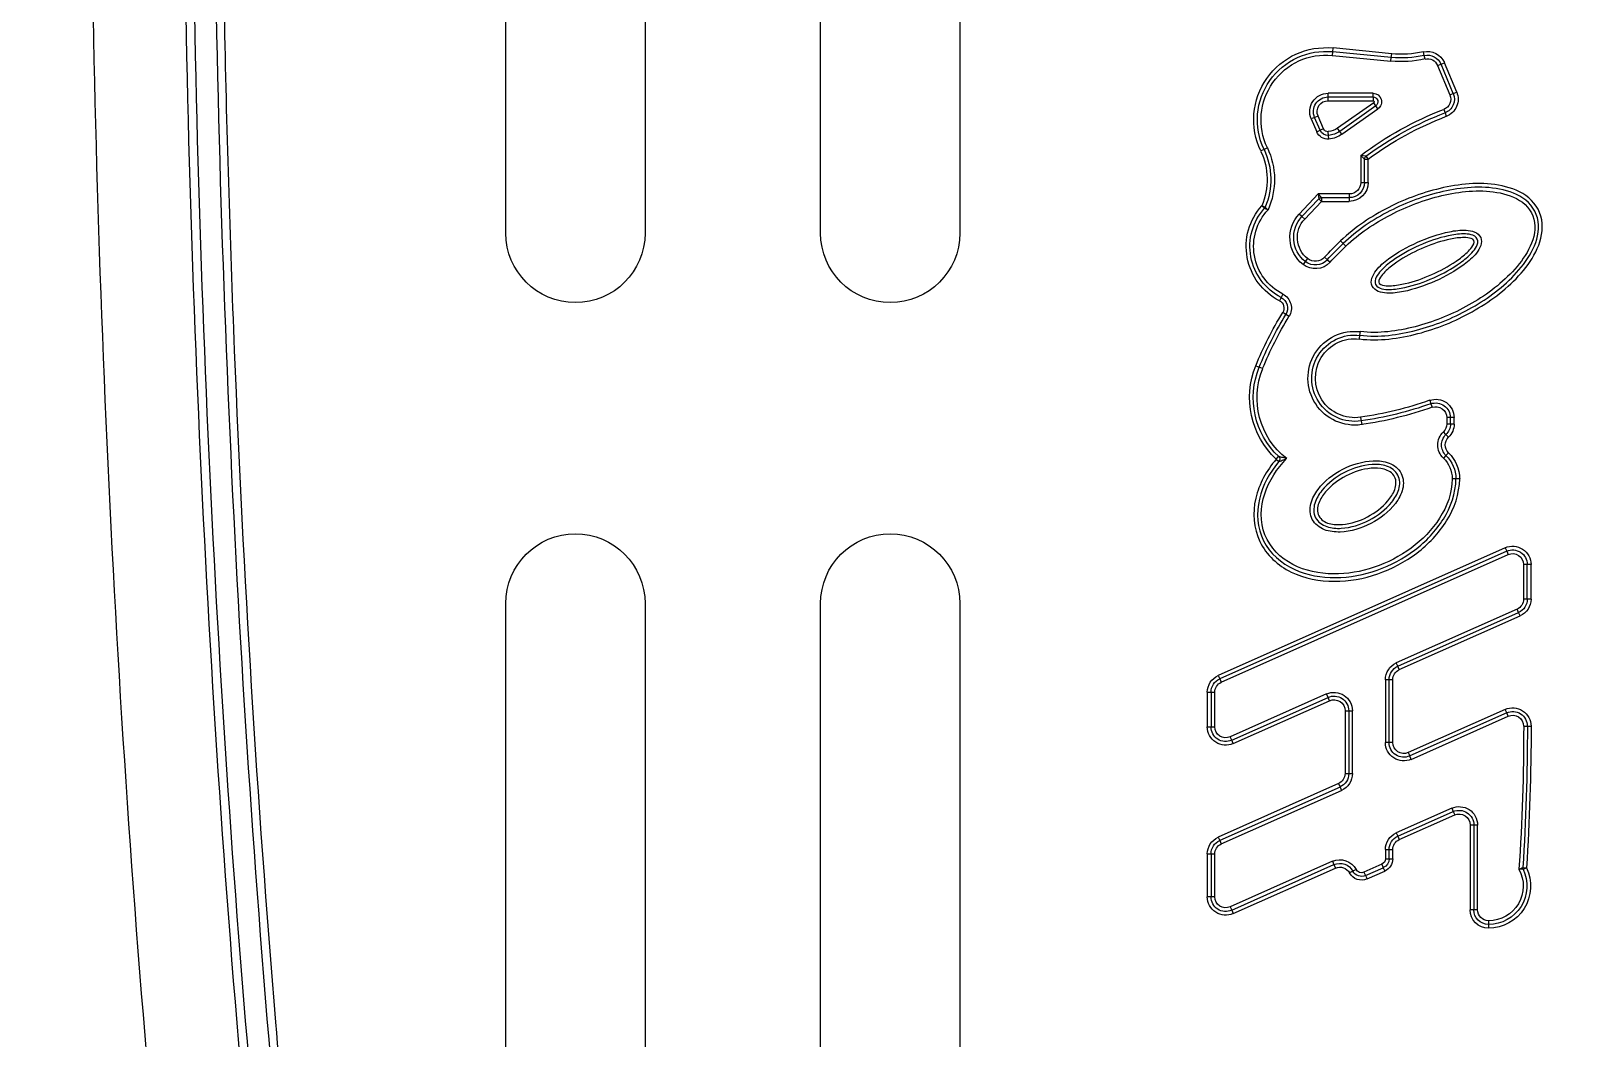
# Model space of a CAD drawing. Header units: inches. Extents: x -11 to 1838, y 0 to 1742.
# Drawn here: x 592.676 to 594.759, y 1069.413 to 1070.773 of the extents above; entities that cross this region are included whole.
import ezdxf

# ---------------------------------------------------------------- set-up
doc = ezdxf.new("R2010")
doc.units = ezdxf.units.IN
doc.header["$LTSCALE"] = 96
doc.header["$MEASUREMENT"] = 0
doc.layers.add('20', color=7, linetype='Continuous')
doc.layers.add('A-Flor-Pfix-Neww', color=7, linetype='Continuous')
doc.layers.add('Hatch', color=254, linetype='Continuous', lineweight=60)

# ---------------------------------------------------------------- blocks, each defined once
blk = doc.blocks.new('foutain-single')
at = {"layer": '20', "color": 7, "linetype": 'Continuous'}
for p, q in [((2493.4996, 1139.0333), (2493.4996, 1137.5333)), ((2493.6876, 1137.5333), (2493.6876, 1139.0333)), ((2493.9246, 1139.0333), (2493.9246, 1137.5333)), ((2494.1126, 1137.5333), (2494.1126, 1139.0333)), ((2492.8716, 1137.7681), (2492.8727, 1137.773)), ((2492.8727, 1137.773), (2492.8738, 1137.7779)), ((2492.9166, 1137.7752), (2492.9957, 1137.783)), ((2492.9171, 1137.7702), (2492.9166, 1137.7752)), ((2492.9171, 1137.7702), (2492.9962, 1137.778)), ((2492.9176, 1137.7653), (2492.9171, 1137.7702)), ((2492.9967, 1137.773), (2492.9176, 1137.7653)), ((2492.9962, 1137.778), (2492.9957, 1137.783)), ((2492.9967, 1137.773), (2492.9962, 1137.778)), ((2492.8288, 1137.7235), (2492.8454, 1137.7632)), ((2492.8335, 1137.7216), (2492.85, 1137.7613)), ((2492.8546, 1137.7594), (2492.8381, 1137.7196)), ((2492.85, 1137.7613), (2492.8454, 1137.7632)), ((2492.8546, 1137.7594), (2492.85, 1137.7613)), ((2492.8335, 1137.7216), (2492.8288, 1137.7235)), ((2492.8381, 1137.7196), (2492.8335, 1137.7216)), ((2492.938, 1137.7049), (2492.9409, 1137.709)), ((2492.9409, 1137.709), (2492.9896, 1137.6746)), ((2492.9418, 1137.7219), (2493.0024, 1137.7219)), ((2492.9418, 1137.7169), (2492.9418, 1137.7219)), ((2493.0024, 1137.7169), (2492.9418, 1137.7169)), ((2492.9418, 1137.7169), (2492.9418, 1137.7119)), ((2493.0024, 1137.7119), (2492.9418, 1137.7119)), ((2493.0024, 1137.7169), (2493.0024, 1137.7219)), ((2493.0024, 1137.7119), (2493.0024, 1137.7169)), ((2492.8446, 1137.6955), (2492.8429, 1137.6908)), ((2492.8464, 1137.7001), (2492.8446, 1137.6955)), ((2492.9351, 1137.7008), (2492.938, 1137.7049)), ((2492.9838, 1137.6665), (2492.9351, 1137.7008)), ((2492.938, 1137.7049), (2492.9867, 1137.6705)), ((2493.0086, 1137.6738), (2493.016, 1137.6912)), ((2493.0132, 1137.6719), (2493.0206, 1137.6893)), ((2493.016, 1137.6912), (2493.0206, 1137.6893)), ((2493.0252, 1137.6873), (2493.0177, 1137.6699)), ((2493.0206, 1137.6893), (2493.0252, 1137.6873)), ((2492.9838, 1137.6665), (2492.9867, 1137.6705)), ((2492.9867, 1137.6705), (2492.9896, 1137.6746)), ((2493.0018, 1137.665), (2493.0022, 1137.67)), ((2493.0086, 1137.6738), (2493.0132, 1137.6719)), ((2493.0177, 1137.6699), (2493.0132, 1137.6719)), ((2493.0013, 1137.6601), (2493.0018, 1137.665)), ((2493.0844, 1137.6483), (2493.0889, 1137.6461)), ((2493.0889, 1137.6461), (2493.0934, 1137.644)), ((2492.9513, 1137.6369), (2492.9483, 1137.6329)), ((2492.9483, 1137.6016), (2492.9483, 1137.6329)), ((2492.9533, 1137.6329), (2492.9483, 1137.6329)), ((2492.9513, 1137.6369), (2492.9583, 1137.6379)), ((2492.9533, 1137.6016), (2492.9533, 1137.6329)), ((2492.9583, 1137.6379), (2492.9583, 1137.6016)), ((2492.9533, 1137.6016), (2492.9483, 1137.6016)), ((2492.9583, 1137.6016), (2492.9533, 1137.6016)), ((2492.9739, 1137.586), (2493.0157, 1137.586)), ((2492.9739, 1137.586), (2492.9739, 1137.581)), ((2493.0114, 1137.581), (2493.0157, 1137.586)), ((2493.0157, 1137.586), (2493.0151, 1137.5794)), ((2493.0157, 1137.586), (2493.0413, 1137.5588)), ((2493.0114, 1137.581), (2492.9739, 1137.581)), ((2492.9739, 1137.581), (2492.9739, 1137.576)), ((2493.0114, 1137.576), (2492.9739, 1137.576)), ((2493.0114, 1137.581), (2493.0114, 1137.576)), ((2493.0151, 1137.5794), (2493.0114, 1137.576)), ((2493.034, 1137.552), (2493.0114, 1137.576)), ((2493.0377, 1137.5554), (2493.0151, 1137.5794)), ((2493.0883, 1137.5669), (2493.0835, 1137.5647)), ((2493.0874, 1137.5682), (2493.092, 1137.5702)), ((2493.0883, 1137.5669), (2493.092, 1137.5702)), ((2493.034, 1137.552), (2493.0377, 1137.5554)), ((2493.0377, 1137.5554), (2493.0413, 1137.5588)), ((2492.9855, 1137.5226), (2492.9821, 1137.519)), ((2492.9821, 1137.519), (2492.9786, 1137.5154)), ((2493.0071, 1137.5006), (2493.0034, 1137.4972)), ((2493.0034, 1137.4972), (2492.9998, 1137.4938)), ((2493.0301, 1137.4988), (2493.0332, 1137.4948)), ((2493.0332, 1137.4948), (2493.0363, 1137.4909)), ((2493.0637, 1137.4508), (2493.0659, 1137.4464)), ((2493.0659, 1137.4464), (2493.0682, 1137.4419)), ((2493.0552, 1137.4205), (2493.0594, 1137.4232)), ((2493.0594, 1137.4232), (2493.0637, 1137.4258)), ((2492.9594, 1137.3953), (2492.9588, 1137.4002)), ((2492.96, 1137.3903), (2492.9594, 1137.3953)), ((2493.1, 1137.3541), (2493.0954, 1137.3522)), ((2493.0908, 1137.3503), (2493.0954, 1137.3522)), ((2492.8637, 1137.3028), (2492.862, 1137.2981)), ((2492.8653, 1137.3075), (2492.8637, 1137.3028)), ((2492.8323, 1137.2755), (2492.8323, 1137.2841)), ((2492.8323, 1137.2841), (2492.8373, 1137.2841)), ((2492.8323, 1137.2755), (2492.8373, 1137.2755)), ((2492.8373, 1137.2755), (2492.8373, 1137.2841)), ((2492.8373, 1137.2841), (2492.8423, 1137.2841)), ((2492.8373, 1137.2755), (2492.8423, 1137.2755)), ((2492.8423, 1137.2841), (2492.8423, 1137.2755)), ((2492.9578, 1137.2796), (2492.9571, 1137.2746)), ((2492.9586, 1137.2845), (2492.9578, 1137.2796)), ((2492.8398, 1137.2577), (2492.8433, 1137.2613)), ((2492.8433, 1137.2613), (2492.8468, 1137.2649)), ((2492.8398, 1137.2367), (2492.8433, 1137.2331)), ((2492.8433, 1137.2331), (2492.8468, 1137.2295)), ((2493.0726, 1137.228), (2493.0692, 1137.2317)), ((2493.0726, 1137.228), (2493.0688, 1137.2248)), ((2492.8248, 1137.2017), (2492.8298, 1137.2017)), ((2492.8248, 1137.2015), (2492.8298, 1137.2015)), ((2492.8298, 1137.2016), (2492.8348, 1137.2016)), ((2492.8298, 1137.2015), (2492.8298, 1137.2016)), ((2492.7613, 1137.1039), (2492.7593, 1137.0994)), ((2492.7633, 1137.1085), (2492.7613, 1137.1039)), ((2492.7613, 1137.1039), (2493.1487, 1136.9315)), ((2492.7633, 1137.1085), (2493.1507, 1136.936)), ((2492.7285, 1137.0392), (2492.7285, 1137.0858)), ((2492.7285, 1137.0858), (2492.7335, 1137.0858)), ((2492.7335, 1137.0392), (2492.7335, 1137.0858)), ((2492.7335, 1137.0858), (2492.7385, 1137.0858)), ((2492.7385, 1137.0858), (2492.7385, 1137.0392)), ((2493.1467, 1136.9269), (2492.7593, 1137.0994)), ((2492.7285, 1137.0392), (2492.7335, 1137.0392)), ((2492.7335, 1137.0392), (2492.7385, 1137.0392)), ((2492.7432, 1137.0166), (2492.7452, 1137.0212)), ((2492.7452, 1137.0212), (2492.7472, 1137.0257)), ((2492.9083, 1136.9485), (2492.7452, 1137.0212)), ((2492.7472, 1137.0257), (2492.9104, 1136.9531)), ((2493.4996, 1137.0333), (2493.4996, 1133.6583)), ((2493.6876, 1133.6583), (2493.6876, 1137.0333)), ((2493.9246, 1137.0333), (2493.9246, 1135.5333)), ((2494.1126, 1135.5333), (2494.1126, 1137.0333)), ((2492.9063, 1136.944), (2492.7432, 1137.0166)), ((2492.9063, 1136.944), (2492.9083, 1136.9485)), ((2492.9083, 1136.9485), (2492.9104, 1136.9531)), ((2492.9151, 1136.8456), (2492.9151, 1136.9304)), ((2492.9151, 1136.9304), (2492.9201, 1136.9304)), ((2492.9201, 1136.8456), (2492.9201, 1136.9304)), ((2492.9201, 1136.9304), (2492.9251, 1136.9304)), ((2492.9251, 1136.9304), (2492.9251, 1136.8456)), ((2493.1487, 1136.9315), (2493.1467, 1136.9269)), ((2493.1507, 1136.936), (2493.1487, 1136.9315)), ((2493.0004, 1136.9021), (2493.0025, 1136.9066)), ((2493.1306, 1136.8441), (2493.0004, 1136.9021)), ((2493.0025, 1136.9066), (2493.0045, 1136.9112)), ((2493.1326, 1136.8487), (2493.0025, 1136.9066)), ((2493.0045, 1136.9112), (2493.1346, 1136.8532)), ((2493.1555, 1136.8668), (2493.1555, 1136.9134)), ((2493.1605, 1136.9134), (2493.1555, 1136.9134)), ((2493.1605, 1136.9134), (2493.1605, 1136.8668)), ((2493.1655, 1136.9134), (2493.1605, 1136.9134)), ((2493.1655, 1136.9134), (2493.1655, 1136.8668)), ((2492.7593, 1136.8812), (2492.7613, 1136.8858)), ((2492.8902, 1136.8229), (2492.7593, 1136.8812)), ((2492.7613, 1136.8858), (2492.7633, 1136.8904)), ((2492.7613, 1136.8858), (2492.8922, 1136.8275)), ((2492.7633, 1136.8904), (2492.8943, 1136.8321)), ((2492.9696, 1136.8037), (2492.9696, 1136.8885)), ((2492.9746, 1136.8885), (2492.9696, 1136.8885)), ((2492.9746, 1136.8885), (2492.9746, 1136.8037)), ((2492.9796, 1136.8885), (2492.9746, 1136.8885)), ((2492.9796, 1136.8885), (2492.9796, 1136.8037)), ((2492.7335, 1136.8677), (2492.7285, 1136.8677)), ((2492.7385, 1136.8677), (2492.7335, 1136.8677)), ((2493.1605, 1136.8668), (2493.1555, 1136.8668)), ((2493.1655, 1136.8668), (2493.1605, 1136.8668)), ((2492.9151, 1136.8456), (2492.9201, 1136.8456)), ((2492.9201, 1136.8456), (2492.9251, 1136.8456)), ((2493.1306, 1136.8441), (2493.1326, 1136.8487)), ((2493.1326, 1136.8487), (2493.1346, 1136.8532)), ((2492.8902, 1136.8229), (2492.8922, 1136.8275)), ((2492.8943, 1136.8321), (2492.8922, 1136.8275)), ((2492.9746, 1136.8037), (2492.9696, 1136.8037)), ((2492.9796, 1136.8037), (2492.9746, 1136.8037)), ((2492.9863, 1136.7856), (2492.9843, 1136.781)), ((2493.1467, 1136.7087), (2492.9843, 1136.781)), ((2492.9884, 1136.7902), (2492.9863, 1136.7856)), ((2492.9863, 1136.7856), (2493.1487, 1136.7133)), ((2492.9884, 1136.7902), (2493.1507, 1136.7179)), ((2492.8336, 1136.7524), (2492.8315, 1136.7479)), ((2492.8356, 1136.757), (2492.8336, 1136.7524)), ((2492.9083, 1136.7191), (2492.8336, 1136.7524)), ((2492.8356, 1136.757), (2492.9104, 1136.7237)), ((2492.8007, 1136.6199), (2492.8007, 1136.7343)), ((2492.8007, 1136.7343), (2492.8057, 1136.7343)), ((2492.8057, 1136.7343), (2492.8057, 1136.6199)), ((2492.8057, 1136.7343), (2492.8107, 1136.7343)), ((2492.8107, 1136.7343), (2492.8107, 1136.6199)), ((2492.9063, 1136.7146), (2492.8315, 1136.7479)), ((2492.9083, 1136.7191), (2492.9063, 1136.7146)), ((2492.9104, 1136.7237), (2492.9083, 1136.7191)), ((2493.1487, 1136.7133), (2493.1467, 1136.7087)), ((2493.1507, 1136.7179), (2493.1487, 1136.7133)), ((2492.9151, 1136.6888), (2492.9151, 1136.7011)), ((2492.9201, 1136.7011), (2492.9151, 1136.7011)), ((2492.9201, 1136.6888), (2492.9151, 1136.6888)), ((2492.9201, 1136.6888), (2492.9201, 1136.7011)), ((2492.9251, 1136.7011), (2492.9201, 1136.7011)), ((2492.9251, 1136.6888), (2492.9201, 1136.6888)), ((2492.9251, 1136.7011), (2492.9251, 1136.6888)), ((2493.1555, 1136.6374), (2493.1555, 1136.6952)), ((2493.1605, 1136.6952), (2493.1555, 1136.6952)), ((2493.1605, 1136.6952), (2493.1605, 1136.6374)), ((2493.1655, 1136.6952), (2493.1605, 1136.6952)), ((2493.1655, 1136.6952), (2493.1655, 1136.6374)), ((2492.7397, 1136.677), (2492.7347, 1136.6766)), ((2492.7392, 1136.6745), (2492.7347, 1136.6766)), ((2492.9279, 1136.6767), (2492.9259, 1136.6722)), ((2492.9499, 1136.6615), (2492.9259, 1136.6722)), ((2492.9299, 1136.6813), (2492.9279, 1136.6767)), ((2492.9519, 1136.666), (2492.9279, 1136.6767)), ((2492.9299, 1136.6813), (2492.954, 1136.6706)), ((2492.954, 1136.6706), (2492.9519, 1136.666)), ((2492.9645, 1136.6743), (2492.969, 1136.6719)), ((2492.969, 1136.6719), (2492.9734, 1136.6696)), ((2492.9945, 1136.6808), (2492.9925, 1136.6762)), ((2493.1306, 1136.6147), (2492.9925, 1136.6762)), ((2492.9966, 1136.6853), (2492.9945, 1136.6808)), ((2493.1326, 1136.6193), (2492.9945, 1136.6808)), ((2492.9966, 1136.6853), (2493.1346, 1136.6239)), ((2492.9519, 1136.666), (2492.9499, 1136.6615)), ((2493.1555, 1136.6374), (2493.1605, 1136.6374)), ((2493.1605, 1136.6374), (2493.1655, 1136.6374)), ((2492.7859, 1136.6051), (2492.7859, 1136.6001)), ((2492.8007, 1136.6199), (2492.8057, 1136.6199)), ((2492.8057, 1136.6199), (2492.8107, 1136.6199)), ((2493.1326, 1136.6193), (2493.1306, 1136.6147)), ((2493.1346, 1136.6239), (2493.1326, 1136.6193)), ((2492.7859, 1136.6001), (2492.7859, 1136.5951))]:
    blk.add_line(p, q, dxfattribs=at)
for centre, radius, start, end in [((2492.8683, 1137.7537), 0.0248, 77.2345, 157.3801), ((2492.8683, 1137.7537), 0.0198, 77.2345, 157.3801), ((2492.9035, 1137.9091), 0.1395, 257.2345, 275.6094), ((2492.9035, 1137.9091), 0.1345, 257.2345, 275.6094), ((2493.0053, 1137.6859), 0.0976, 334.5837, 95.6094), ((2493.0053, 1137.6859), 0.0926, 334.5837, 95.6094), ((2493.0053, 1137.6859), 0.0876, 334.5837, 95.6094), ((2492.8683, 1137.7537), 0.0148, 77.2345, 157.3801), ((2492.9035, 1137.9091), 0.1445, 257.2345, 275.6094), ((2492.8517, 1137.7139), 0.0248, 157.3801, 249.0246), ((2492.8517, 1137.7139), 0.0198, 157.3801, 249.0246), ((2492.8517, 1137.7139), 0.0148, 157.3801, 249.0246), ((2492.9418, 1137.7103), 0.0116, 90, 234.7824), ((2492.9418, 1137.7103), 0.0066, 90, 234.7824), ((2492.9418, 1137.7103), 0.0016, 90, 234.7824), ((2493.0024, 1137.6971), 0.0248, 336.7399, 90), ((2493.0024, 1137.6971), 0.0198, 336.7399, 90), ((2493.0024, 1137.6971), 0.0148, 336.7399, 90), ((2492.6841, 1137.2766), 0.4436, 53.4338, 69.0246), ((2492.6841, 1137.2766), 0.4486, 53.4338, 69.0246), ((2492.6841, 1137.2766), 0.4536, 52.7954, 69.0246), ((2493.0044, 1137.6956), 0.0356, 234.7824, 265.1052), ((2493.0044, 1137.6956), 0.0306, 234.7824, 265.1052), ((2493.0044, 1137.6956), 0.0256, 234.7824, 265.1052), ((2493.0027, 1137.6764), 0.0164, 265.1052, 336.7399), ((2493.0027, 1137.6764), 0.0114, 265.1052, 336.7399), ((2493.0027, 1137.6764), 0.00635, 265.1052, 336.7399), ((2493.1744, 1137.6055), 0.0996, 154.5837, 204.2131), ((2493.1744, 1137.6055), 0.0946, 154.5837, 203.2109), ((2492.9483, 1137.6329), 0.005, 360, 53.4338), ((2493.6734, 1136.9176), 1.015, 134.7896, 135.1887), ((2493.1744, 1137.6055), 0.0896, 154.5837, 203.2109), ((2492.9739, 1137.6016), 0.0256, 180, 270), ((2492.9739, 1137.6016), 0.0206, 180, 270), ((2492.9739, 1137.6016), 0.0156, 180, 270), ((2493.0114, 1137.576), 0.005, 43.2865, 90), ((2493.0307, 1137.5152), 0.0723, 297.0913, 43.1308), ((2493.0307, 1137.5152), 0.0773, 297.0913, 41.9034), ((2493.0307, 1137.5152), 0.0823, 297.0913, 41.9034), ((2493.8437, 1136.7384), 1.1227, 132.3459, 132.6154), ((2493.092, 1137.5702), 0.005, 203.2109, 221.9034), ((2493.0077, 1137.5272), 0.0362, 308.2301, 43.2865), ((2493.0077, 1137.5272), 0.0412, 308.2301, 43.2865), ((2493.0077, 1137.5272), 0.0462, 308.2301, 43.2865), ((2492.6469, 1137.1694), 0.4894, 42.595, 46.2062), ((2493.5936, 1137.5333), 0.094, 180, 0), ((2494.0186, 1137.5333), 0.094, 180, 0), ((2492.6469, 1137.1694), 0.4794, 42.595, 46.2062), ((2492.6469, 1137.1694), 0.4844, 42.595, 46.2062), ((2493.0196, 1137.5121), 0.017, 222.595, 308.2301), ((2493.0196, 1137.5121), 0.027, 222.595, 308.2301), ((2493.0196, 1137.5121), 0.022, 222.595, 308.2301), ((2493.0734, 1137.4318), 0.0214, 117.0913, 211.5952), ((2493.0734, 1137.4318), 0.0164, 117.0913, 211.5952), ((2493.0734, 1137.4318), 0.0114, 117.0913, 211.5952), ((2492.6469, 1137.1694), 0.4794, 22.1731, 31.5952), ((2492.6469, 1137.1694), 0.4844, 22.1731, 31.5952), ((2492.6469, 1137.1694), 0.4894, 22.1731, 31.5952), ((2492.9663, 1137.3373), 0.0633, 261.6728, 96.7701), ((2492.9663, 1137.3373), 0.0583, 261.6728, 96.7701), ((2492.9663, 1137.3373), 0.0533, 261.6728, 96.7701), ((2492.9944, 1137.311), 0.114, 313.2912, 22.1731), ((2492.9944, 1137.311), 0.104, 307.915, 22.1731), ((2492.9944, 1137.311), 0.109, 313.2912, 22.1731), ((2492.8571, 1137.2841), 0.0248, 70.6395, 180), ((2492.8571, 1137.2841), 0.0198, 70.6395, 180), ((2492.8571, 1137.2841), 0.0148, 70.6395, 180), ((2493.0309, 1137.7787), 0.5094, 250.6395, 261.6728), ((2493.0309, 1137.7787), 0.5044, 250.6395, 261.6728), ((2493.0309, 1137.7787), 0.4994, 250.6395, 261.6728), ((2492.8571, 1137.2755), 0.0248, 180, 225.732), ((2492.8571, 1137.2755), 0.0198, 180, 225.732), ((2492.8571, 1137.2755), 0.0148, 180, 225.732), ((2492.8296, 1137.2472), 0.0147, 314.2679, 45.732), ((2492.8296, 1137.2472), 0.0197, 314.2679, 45.732), ((2492.8296, 1137.2472), 0.0247, 314.2679, 45.732), ((2492.8746, 1137.201), 0.0498, 134.2679, 179.1581), ((2492.8746, 1137.201), 0.0448, 134.2679, 179.1581), ((2492.8746, 1137.201), 0.0398, 134.2679, 179.1581), ((2493.0726, 1137.228), 0.005, 133.2912, 220.025), ((2492.8348, 1137.2016), 0.01, 179.1581, 180.592), ((2492.8746, 1137.201), 0.0448, 179.1581, 179.2393), ((2493.5936, 1137.0333), 0.094, 0, 180), ((2494.0186, 1137.0333), 0.094, 0, 180), ((2492.7533, 1137.0858), 0.0248, 66, 180), ((2492.7533, 1137.0858), 0.0198, 66, 180), ((2492.7533, 1137.0858), 0.0148, 66, 180), ((2492.7533, 1137.0392), 0.0248, 180, 246), ((2492.7533, 1137.0392), 0.0198, 180, 246), ((2492.7533, 1137.0392), 0.0148, 180, 246), ((2492.9003, 1136.9304), 0.0148, 360, 66), ((2492.9003, 1136.9304), 0.0198, 360, 66), ((2492.9003, 1136.9304), 0.0248, 360, 66), ((2493.1407, 1136.9134), 0.0148, 360, 66), ((2493.1407, 1136.9134), 0.0198, 360, 66), ((2493.1407, 1136.9134), 0.0248, 360, 66), ((2492.9944, 1136.8885), 0.0248, 66, 180), ((2492.9944, 1136.8885), 0.0198, 66, 180), ((2492.9944, 1136.8885), 0.0148, 66, 180), ((2492.7533, 1136.8677), 0.0248, 66, 180), ((2492.7533, 1136.8677), 0.0198, 66, 180), ((2492.7533, 1136.8677), 0.0148, 66, 180), ((2495.6759, 1136.8677), 2.9475, 180, 183.7169), ((2495.6759, 1136.8677), 2.9425, 180, 183.7169), ((2495.6759, 1136.8677), 2.9375, 180, 183.7708), ((2493.1407, 1136.8668), 0.0248, 246, 360), ((2493.1407, 1136.8668), 0.0198, 246, 360), ((2493.1407, 1136.8668), 0.0148, 246, 360), ((2492.9003, 1136.8456), 0.0248, 246, 360), ((2492.9003, 1136.8456), 0.0198, 246, 360), ((2492.9003, 1136.8456), 0.0148, 246, 360), ((2492.9944, 1136.8037), 0.0248, 180, 246), ((2492.9944, 1136.8037), 0.0198, 180, 246), ((2492.9944, 1136.8037), 0.0148, 180, 246), ((2492.8255, 1136.7343), 0.0248, 66, 180), ((2492.8255, 1136.7343), 0.0198, 66, 180), ((2492.8255, 1136.7343), 0.0148, 66, 180), ((2492.9003, 1136.7011), 0.0148, 360, 66), ((2492.9003, 1136.7011), 0.0198, 360, 66), ((2492.9003, 1136.7011), 0.0248, 360, 66), ((2493.1407, 1136.6952), 0.0148, 360, 66), ((2493.1407, 1136.6952), 0.0198, 360, 66), ((2493.1407, 1136.6952), 0.0248, 360, 66), ((2492.9333, 1136.6888), 0.0182, 180, 246), ((2492.9333, 1136.6888), 0.0132, 180, 246), ((2492.9333, 1136.6888), 0.0082, 180, 246), ((2492.9865, 1136.6627), 0.0248, 66, 152.1216), ((2492.7859, 1136.652), 0.0569, 154.2896, 270), ((2492.7859, 1136.652), 0.0519, 154.2896, 270), ((2492.7859, 1136.652), 0.0469, 151.2205, 270), ((2492.7347, 1136.6766), 0.005, 334.2896, 3.7169), ((2492.7398, 1136.8755), 0.201, 269.8299, 271.4416), ((2492.6877, 1136.5598), 0.1282, 63.5432, 66.0965), ((2492.9573, 1136.6781), 0.0182, 246, 332.1216), ((2492.9573, 1136.6781), 0.0132, 246, 332.1216), ((2492.9573, 1136.6781), 0.0082, 246, 332.1216), ((2492.9865, 1136.6627), 0.0198, 66, 152.1216), ((2492.9865, 1136.6627), 0.0148, 66, 152.1216), ((2493.1407, 1136.6374), 0.0248, 246, 360), ((2493.1407, 1136.6374), 0.0198, 246, 360), ((2493.1407, 1136.6374), 0.0148, 246, 360), ((2492.7859, 1136.6199), 0.0148, 270, 360), ((2492.7859, 1136.6199), 0.0198, 270, 360), ((2492.7859, 1136.6199), 0.0248, 270, 360)]:
    blk.add_arc(centre, radius, start, end, dxfattribs=at)
for points, knots in [([(2493.021, 1131.2598), (2493.0404, 1131.2925), (2493.0595, 1131.3254), (2493.0783, 1131.3583), (2493.097, 1131.3912), (2493.1155, 1131.4243), (2493.1699, 1131.524), (2493.2049, 1131.5909), (2493.3066, 1131.7929), (2493.37, 1131.9293), (2493.5491, 1132.3429), (2493.6538, 1132.6242), (2493.8406, 1133.1958), (2493.9227, 1133.4859), (2494.0318, 1133.9264), (2494.0659, 1134.0743), (2494.1294, 1134.3704), (2494.1589, 1134.5188), (2494.2411, 1134.9651), (2494.2875, 1135.2641), (2494.3464, 1135.7144), (2494.3641, 1135.8648), (2494.3962, 1136.1662), (2494.4104, 1136.3171), (2494.4482, 1136.7699), (2494.4666, 1137.0722), (2494.4848, 1137.526), (2494.4894, 1137.6774), (2494.4924, 1137.8288), (2494.4954, 1137.9802), (2494.4967, 1138.1317), (2494.4969, 1138.2833)], [0, 0, 0, 0, 0.080808, 0.080808, 0.080808, 0.090909, 0.090909, 0.111111, 0.111111, 0.151515, 0.151515, 0.232323, 0.232323, 0.313131, 0.313131, 0.353535, 0.353535, 0.393939, 0.393939, 0.474747, 0.474747, 0.515152, 0.515152, 0.555556, 0.555556, 0.636364, 0.636364, 0.676768, 0.676768, 0.676768, 1, 1, 1, 1]), ([(2493.0338, 1131.2583), (2493.3428, 1131.7817), (2493.5737, 1132.3391), (2493.949, 1133.4914), (2494.0902, 1134.0802), (2494.3086, 1135.2719), (2494.3847, 1135.8716), (2494.4844, 1137.0742), (2494.5073, 1137.6778), (2494.5078, 1138.2832)], [0, 0, 0, 0, 0.25, 0.25, 0.5, 0.5, 0.75, 0.75, 1, 1, 1, 1]), ([(2494.5378, 1138.2834), (2494.5372, 1137.6771), (2494.5143, 1137.0725), (2494.4144, 1135.8679), (2494.3383, 1135.2672), (2494.1195, 1134.0736), (2493.9782, 1133.4842), (2493.6961, 1132.618), (2493.5905, 1132.3334), (2493.3499, 1131.7769), (2493.214, 1131.5047), (2493.0596, 1131.243)], [0, 0, 0, 0, 0.25, 0.25, 0.5, 0.5, 0.75, 0.75, 0.875, 0.875, 1, 1, 1, 1]), ([(2494.5495, 1138.2834), (2494.5489, 1137.6762), (2494.5259, 1137.0707), (2494.4258, 1135.8643), (2494.3495, 1135.2628), (2494.1301, 1134.0674), (2493.9883, 1133.4769), (2493.6114, 1132.3211), (2493.3796, 1131.7621), (2493.0696, 1131.2371)], [0, 0, 0, 0, 0.25, 0.25, 0.5, 0.5, 0.75, 0.75, 1, 1, 1, 1]), ([(2494.6746, 1138.2834), (2494.6741, 1137.6704), (2494.6508, 1137.0592), (2494.5746, 1136.1454), (2494.5426, 1135.8413), (2494.4632, 1135.2342), (2494.4161, 1134.9309), (2494.3051, 1134.3286), (2494.2412, 1134.0293), (2494.094, 1133.4351), (2494.0103, 1133.1395), (2493.7246, 1132.2666), (2493.4902, 1131.7033), (2493.1773, 1131.1732)], [0, 0, 0, 0, 0.25, 0.25, 0.375, 0.375, 0.5, 0.5, 0.625, 0.625, 0.75, 0.75, 1, 1, 1, 1]), ([(2492.96, 1137.3903), (2492.9334, 1137.3871), (2492.9068, 1137.3908), (2492.8556, 1137.4042), (2492.8313, 1137.4141), (2492.7848, 1137.4401), (2492.7634, 1137.4557), (2492.7362, 1137.4851), (2492.7281, 1137.4959), (2492.7162, 1137.5196), (2492.7123, 1137.5328), (2492.7145, 1137.5597), (2492.7213, 1137.5722), (2492.7418, 1137.5893), (2492.7546, 1137.5942), (2492.7935, 1137.6025), (2492.8206, 1137.6001), (2492.8724, 1137.5889), (2492.897, 1137.5799), (2492.9442, 1137.5558), (2492.9663, 1137.5411), (2492.9855, 1137.5226)], [0, 0, 0, 0, 0.125, 0.125, 0.25, 0.25, 0.375, 0.375, 0.4375, 0.4375, 0.5, 0.5, 0.5625, 0.5625, 0.625, 0.625, 0.75, 0.75, 0.875, 0.875, 1, 1, 1, 1]), ([(2492.9594, 1137.3953), (2492.9337, 1137.3922), (2492.9079, 1137.3957), (2492.8585, 1137.4085), (2492.8349, 1137.418), (2492.79, 1137.4428), (2492.769, 1137.4577), (2492.7423, 1137.4856), (2492.7343, 1137.4958), (2492.722, 1137.5184), (2492.7177, 1137.5312), (2492.7189, 1137.557), (2492.7255, 1137.5694), (2492.7457, 1137.5857), (2492.7582, 1137.5901), (2492.7963, 1137.5974), (2492.8225, 1137.5948), (2492.8723, 1137.5836), (2492.8961, 1137.5748), (2492.942, 1137.5513), (2492.9635, 1137.5369), (2492.9821, 1137.519)], [0, 0, 0, 0, 0.125, 0.125, 0.25, 0.25, 0.375, 0.375, 0.4375, 0.4375, 0.5, 0.5, 0.5625, 0.5625, 0.625, 0.625, 0.75, 0.75, 0.875, 0.875, 1, 1, 1, 1]), ([(2492.9786, 1137.5154), (2492.9606, 1137.5327), (2492.9401, 1137.5465), (2492.8958, 1137.5694), (2492.8728, 1137.5781), (2492.8248, 1137.5894), (2492.7995, 1137.5923), (2492.7624, 1137.5861), (2492.7501, 1137.5822), (2492.7301, 1137.5672), (2492.7235, 1137.5552), (2492.723, 1137.5301), (2492.7277, 1137.5179), (2492.7401, 1137.4963), (2492.748, 1137.4866), (2492.7742, 1137.46), (2492.7947, 1137.4457), (2492.8382, 1137.4221), (2492.8611, 1137.413), (2492.909, 1137.4007), (2492.9339, 1137.3973), (2492.9588, 1137.4002)], [0, 0, 0, 0, 0.125, 0.125, 0.25, 0.25, 0.375, 0.375, 0.4375, 0.4375, 0.5, 0.5, 0.5625, 0.5625, 0.625, 0.625, 0.75, 0.75, 0.875, 0.875, 1, 1, 1, 1]), ([(2492.7964, 1137.5272), (2492.7996, 1137.5343), (2492.8084, 1137.5366), (2492.8236, 1137.5375), (2492.8312, 1137.5365), (2492.8534, 1137.532), (2492.8679, 1137.5269), (2492.8954, 1137.5147), (2492.9087, 1137.5074), (2492.927, 1137.4937), (2492.9328, 1137.4887), (2492.9422, 1137.4767), (2492.9462, 1137.4686), (2492.9395, 1137.4547), (2492.9308, 1137.4525), (2492.9156, 1137.4518), (2492.908, 1137.4528), (2492.8859, 1137.4572), (2492.8716, 1137.4623), (2492.844, 1137.4745), (2492.8309, 1137.4817), (2492.8127, 1137.4954), (2492.8069, 1137.5003), (2492.7974, 1137.5122), (2492.7933, 1137.5201), (2492.7964, 1137.5272)], [0, 0, 0, 0, 0.0625, 0.0625, 0.125, 0.125, 0.25, 0.25, 0.375, 0.375, 0.4375, 0.4375, 0.5, 0.5, 0.5625, 0.5625, 0.625, 0.625, 0.75, 0.75, 0.875, 0.875, 0.9375, 0.9375, 1, 1, 1, 1]), ([(2492.801, 1137.5252), (2492.7995, 1137.522), (2492.8006, 1137.5182), (2492.8038, 1137.512), (2492.806, 1137.5093), (2492.813, 1137.5016), (2492.8184, 1137.4972), (2492.8352, 1137.4851), (2492.8473, 1137.4786), (2492.8724, 1137.4673), (2492.8855, 1137.4627), (2492.9056, 1137.4583), (2492.9125, 1137.4572), (2492.9229, 1137.457), (2492.9264, 1137.4572), (2492.9332, 1137.4589), (2492.9367, 1137.4606), (2492.9399, 1137.4669), (2492.9389, 1137.4707), (2492.9358, 1137.4769), (2492.9336, 1137.4797), (2492.9267, 1137.4874), (2492.9212, 1137.4919), (2492.9043, 1137.5041), (2492.8921, 1137.5106), (2492.867, 1137.5219), (2492.8538, 1137.5266), (2492.8336, 1137.531), (2492.8268, 1137.5321), (2492.8162, 1137.5322), (2492.8128, 1137.5319), (2492.806, 1137.5302), (2492.8024, 1137.5284), (2492.801, 1137.5252)], [0, 0, 0, 0, 0.03125, 0.03125, 0.0625, 0.0625, 0.125, 0.125, 0.25, 0.25, 0.375, 0.375, 0.4375, 0.4375, 0.46875, 0.46875, 0.5, 0.5, 0.53125, 0.53125, 0.5625, 0.5625, 0.625, 0.625, 0.75, 0.75, 0.875, 0.875, 0.9375, 0.9375, 0.96875, 0.96875, 1, 1, 1, 1]), ([(2492.8056, 1137.5232), (2492.8042, 1137.5202), (2492.8067, 1137.517), (2492.8103, 1137.5118), (2492.8125, 1137.5094), (2492.8193, 1137.5028), (2492.8243, 1137.499), (2492.84, 1137.4882), (2492.851, 1137.4823), (2492.874, 1137.4722), (2492.8859, 1137.4679), (2492.9044, 1137.4636), (2492.9107, 1137.4625), (2492.9201, 1137.462), (2492.9233, 1137.462), (2492.9296, 1137.463), (2492.9339, 1137.4638), (2492.9343, 1137.4702), (2492.9322, 1137.4731), (2492.9285, 1137.4781), (2492.9263, 1137.4804), (2492.9195, 1137.4868), (2492.9146, 1137.4906), (2492.8992, 1137.5011), (2492.8882, 1137.507), (2492.8655, 1137.517), (2492.8538, 1137.5212), (2492.8357, 1137.5255), (2492.8296, 1137.5266), (2492.8202, 1137.5272), (2492.8171, 1137.5272), (2492.8108, 1137.5264), (2492.8069, 1137.5261), (2492.8056, 1137.5232)], [0, 0, 0, 0, 0.03125, 0.03125, 0.0625, 0.0625, 0.125, 0.125, 0.25, 0.25, 0.375, 0.375, 0.4375, 0.4375, 0.46875, 0.46875, 0.5, 0.5, 0.53125, 0.53125, 0.5625, 0.5625, 0.625, 0.625, 0.75, 0.75, 0.875, 0.875, 0.9375, 0.9375, 0.96875, 0.96875, 1, 1, 1, 1]), ([(2492.8348, 1137.2016), (2492.835, 1137.1826), (2492.8418, 1137.1643), (2492.862, 1137.1327), (2492.8753, 1137.1192), (2492.9207, 1137.0858), (2492.9577, 1137.0728), (2493.0142, 1137.0734), (2493.0332, 1137.0772), (2493.0667, 1137.0945), (2493.0808, 1137.1085), (2493.0946, 1137.1436), (2493.0939, 1137.1637), (2493.0821, 1137.1992), (2493.0715, 1137.2153), (2493.0584, 1137.229)], [0, 0, 0, 0, 0.125, 0.125, 0.25, 0.25, 0.5, 0.5, 0.625, 0.625, 0.75, 0.75, 0.875, 0.875, 1, 1, 1, 1]), ([(2493.0584, 1137.229), (2493.0605, 1137.2295), (2493.0627, 1137.23), (2493.0657, 1137.2308), (2493.0667, 1137.231), (2493.0684, 1137.2315), (2493.0692, 1137.2317), (2493.0692, 1137.2317)], [0, 0, 0, 0, 0.5, 0.5, 0.75, 0.75, 1, 1, 1, 1]), ([(2493.0688, 1137.2248), (2493.0688, 1137.2248), (2493.0681, 1137.2251), (2493.0664, 1137.2258), (2493.0654, 1137.2262), (2493.0625, 1137.2273), (2493.0604, 1137.2281), (2493.0584, 1137.229)], [0, 0, 0, 0, 0.25, 0.25, 0.5, 0.5, 1, 1, 1, 1]), ([(2493.0726, 1137.228), (2493.0856, 1137.2126), (2493.0956, 1137.1947), (2493.1047, 1137.1559), (2493.1033, 1137.1349), (2493.0858, 1137.0987), (2493.0702, 1137.0845), (2493.0342, 1137.067), (2493.0139, 1137.0632), (2492.9543, 1137.0632), (2492.9144, 1137.0774), (2492.867, 1137.1132), (2492.8529, 1137.1279), (2492.8319, 1137.1617), (2492.825, 1137.1813), (2492.8248, 1137.2015)], [0, 0, 0, 0, 0.125, 0.125, 0.25, 0.25, 0.375, 0.375, 0.5, 0.5, 0.75, 0.75, 0.875, 0.875, 1, 1, 1, 1]), ([(2493.0688, 1137.2248), (2493.0812, 1137.2101), (2493.0908, 1137.193), (2493.0996, 1137.1554), (2493.0982, 1137.1352), (2493.0809, 1137.1007), (2493.0658, 1137.0876), (2493.0308, 1137.0713), (2493.0114, 1137.068), (2492.9539, 1137.0686), (2492.9161, 1137.0823), (2492.8704, 1137.1169), (2492.8569, 1137.131), (2492.8367, 1137.1635), (2492.83, 1137.1822), (2492.8298, 1137.2015)], [0, 0, 0, 0, 0.125, 0.125, 0.25, 0.25, 0.375, 0.375, 0.5, 0.5, 0.75, 0.75, 0.875, 0.875, 1, 1, 1, 1]), ([(2492.9038, 1137.2089), (2492.9071, 1137.2155), (2492.9133, 1137.2202), (2492.9268, 1137.2254), (2492.9342, 1137.2262), (2492.9558, 1137.2254), (2492.9699, 1137.221), (2492.9955, 1137.2077), (2493.0072, 1137.1989), (2493.0203, 1137.1815), (2493.0239, 1137.175), (2493.0274, 1137.161), (2493.0271, 1137.1532), (2493.0204, 1137.1402), (2493.0142, 1137.1355), (2493.0007, 1137.1303), (2492.9933, 1137.1295), (2492.9717, 1137.1302), (2492.9576, 1137.1346), (2492.9319, 1137.148), (2492.9202, 1137.1569), (2492.9072, 1137.1742), (2492.9036, 1137.1807), (2492.9001, 1137.1948), (2492.9004, 1137.2024), (2492.9038, 1137.2089)], [0, 0, 0, 0, 0.0625, 0.0625, 0.125, 0.125, 0.25, 0.25, 0.375, 0.375, 0.4375, 0.4375, 0.5, 0.5, 0.5625, 0.5625, 0.625, 0.625, 0.75, 0.75, 0.875, 0.875, 0.9375, 0.9375, 1, 1, 1, 1]), ([(2492.9082, 1137.2066), (2492.9051, 1137.2007), (2492.9052, 1137.1936), (2492.909, 1137.181), (2492.9125, 1137.1752), (2492.9247, 1137.1598), (2492.9354, 1137.1518), (2492.9588, 1137.1397), (2492.9715, 1137.1356), (2492.9912, 1137.1344), (2492.9979, 1137.1349), (2493.0103, 1137.1391), (2493.0162, 1137.1431), (2493.0224, 1137.155), (2493.0223, 1137.1621), (2493.0185, 1137.1747), (2493.015, 1137.1804), (2493.0026, 1137.196), (2492.992, 1137.2039), (2492.9687, 1137.216), (2492.956, 1137.2201), (2492.9364, 1137.2212), (2492.9296, 1137.2207), (2492.9172, 1137.2166), (2492.9113, 1137.2126), (2492.9082, 1137.2066)], [0, 0, 0, 0, 0.0625, 0.0625, 0.125, 0.125, 0.25, 0.25, 0.375, 0.375, 0.4375, 0.4375, 0.5, 0.5, 0.5625, 0.5625, 0.625, 0.625, 0.75, 0.75, 0.875, 0.875, 0.9375, 0.9375, 1, 1, 1, 1]), ([(2492.9126, 1137.2043), (2492.9099, 1137.199), (2492.9105, 1137.1925), (2492.9145, 1137.1813), (2492.9179, 1137.1763), (2492.9293, 1137.1627), (2492.939, 1137.1556), (2492.9599, 1137.1447), (2492.9713, 1137.1409), (2492.9891, 1137.1394), (2492.9952, 1137.1396), (2493.0066, 1137.1428), (2493.0122, 1137.1461), (2493.0177, 1137.1568), (2493.017, 1137.1633), (2493.0129, 1137.1744), (2493.0096, 1137.1795), (2492.9982, 1137.193), (2492.9885, 1137.2001), (2492.9676, 1137.2109), (2492.9563, 1137.2147), (2492.9386, 1137.2162), (2492.9325, 1137.216), (2492.9211, 1137.2129), (2492.9154, 1137.2097), (2492.9126, 1137.2043)], [0, 0, 0, 0, 0.0625, 0.0625, 0.125, 0.125, 0.25, 0.25, 0.375, 0.375, 0.4375, 0.4375, 0.5, 0.5, 0.5625, 0.5625, 0.625, 0.625, 0.75, 0.75, 0.875, 0.875, 0.9375, 0.9375, 1, 1, 1, 1])]:
    blk.add_open_spline(points, degree=3, knots=knots, dxfattribs=at)

msp = doc.modelspace()

# ---------------------------------------------------------------- hatches: boundary and pattern name
at = {"layer": 'Hatch'}
h = msp.add_hatch(color=254, dxfattribs=at)
h.dxf.hatch_style = 1
h.paths.add_polyline_path([(1.0277, 1585), (1.0278, 1590.2088), (1.0277, 1740.9862), (147.7025, 1740.9862), (183.4893, 1740.9862), (181, 1740.9862), (217.25, 1740.9862), (217.25, 1741.9862), (420.75, 1741.9862), (420.75, 1740.9862), (457.25, 1740.9862), (457.25, 1741.9862), (660.75, 1741.9862), (660.75, 1740.9862), (697.25, 1740.9862), (697.25, 1741.9862), (900.75, 1741.9862), (900.75, 1740.9862), (937.25, 1740.9862), (937.25, 1741.9862), (1140.75, 1741.9862), (1140.75, 1740.9862), (1177.25, 1740.9862), (1177.25, 1741.9862), (1380.75, 1741.9862), (1380.75, 1740.9862), (1417.25, 1740.9862), (1417.25, 1741.9862), (1620.75, 1741.9862), (1620.75, 1740.9862), (1836.9723, 1741), (1836.9723, 1568.75), (1838.027, 1568.75), (1838.027, 173.25), (1837.0358, 173.25), (1837.0358, 1), (1620.777, 1), (1620.777, 0), (1417.277, 0), (1417.277, 1), (1380.7502, 1.0822), (1380.7477, 0), (1177.25, 0), (1177.25, 1), (1140.723, 1), (1140.723, 0), (937.223, 0), (937.223, 1), (900.723, 1), (900.723, 0), (697.223, 0), (697.223, 1), (660.723, 1), (660.723, 0), (457.223, 0), (457.223, 1), (420.723, 1), (420.723, 0), (181, 0), (164.5118, 35.358), (114.4484, 12.0124), (-11.4956, 282.0992), (60.7161, 315.7724), (22.2577, 398.2468), (21.8532, 398.0132), (1.0306, 398), (1.0197, 415.2277), (0, 415.2277), (0, 1568.75), (1.0277, 1568.75)])
h.paths.add_polyline_path([(513, 1125.9723), (511, 1125.7435), (511, 910.1424), (485.4864, 910.1424), (484, 724), (513, 724), (511.8374, 454.4747), (633.1871, 454.5064), (634.7094, 454.4906), (602.8319, 454.4906), (602.8319, 532.5625), (681.5016, 532.5629), (681.5, 644.9989), (576.28, 645), (576.28, 739), (681.5, 739.0625), (900.268, 738.9375), (900.268, 738.875), (1108, 739), (1275.25, 739), (1275.25, 738.9587), (1324, 739.0413), (1349.955, 739), (1349.955, 872.9905), (1326.6476, 873.004), (1327.5, 976), (1350.4773, 976), (1350.5, 1009.4862), (1350.5, 1069.4714), (1324, 1069.4714), (1327.0172, 1125.6337), (1265.5, 1125.8297), (1265.5, 1126), (572.499, 1126), (572.499, 1126.1684)], flags=16)

# ---------------------------------------------------------------- block references
at = {"layer": 'A-Flor-Pfix-Neww', "xscale": -1}
msp.add_blockref('foutain-single', (3087.4301, -67.0333), dxfattribs=at)

doc.saveas('drawing.dxf')
